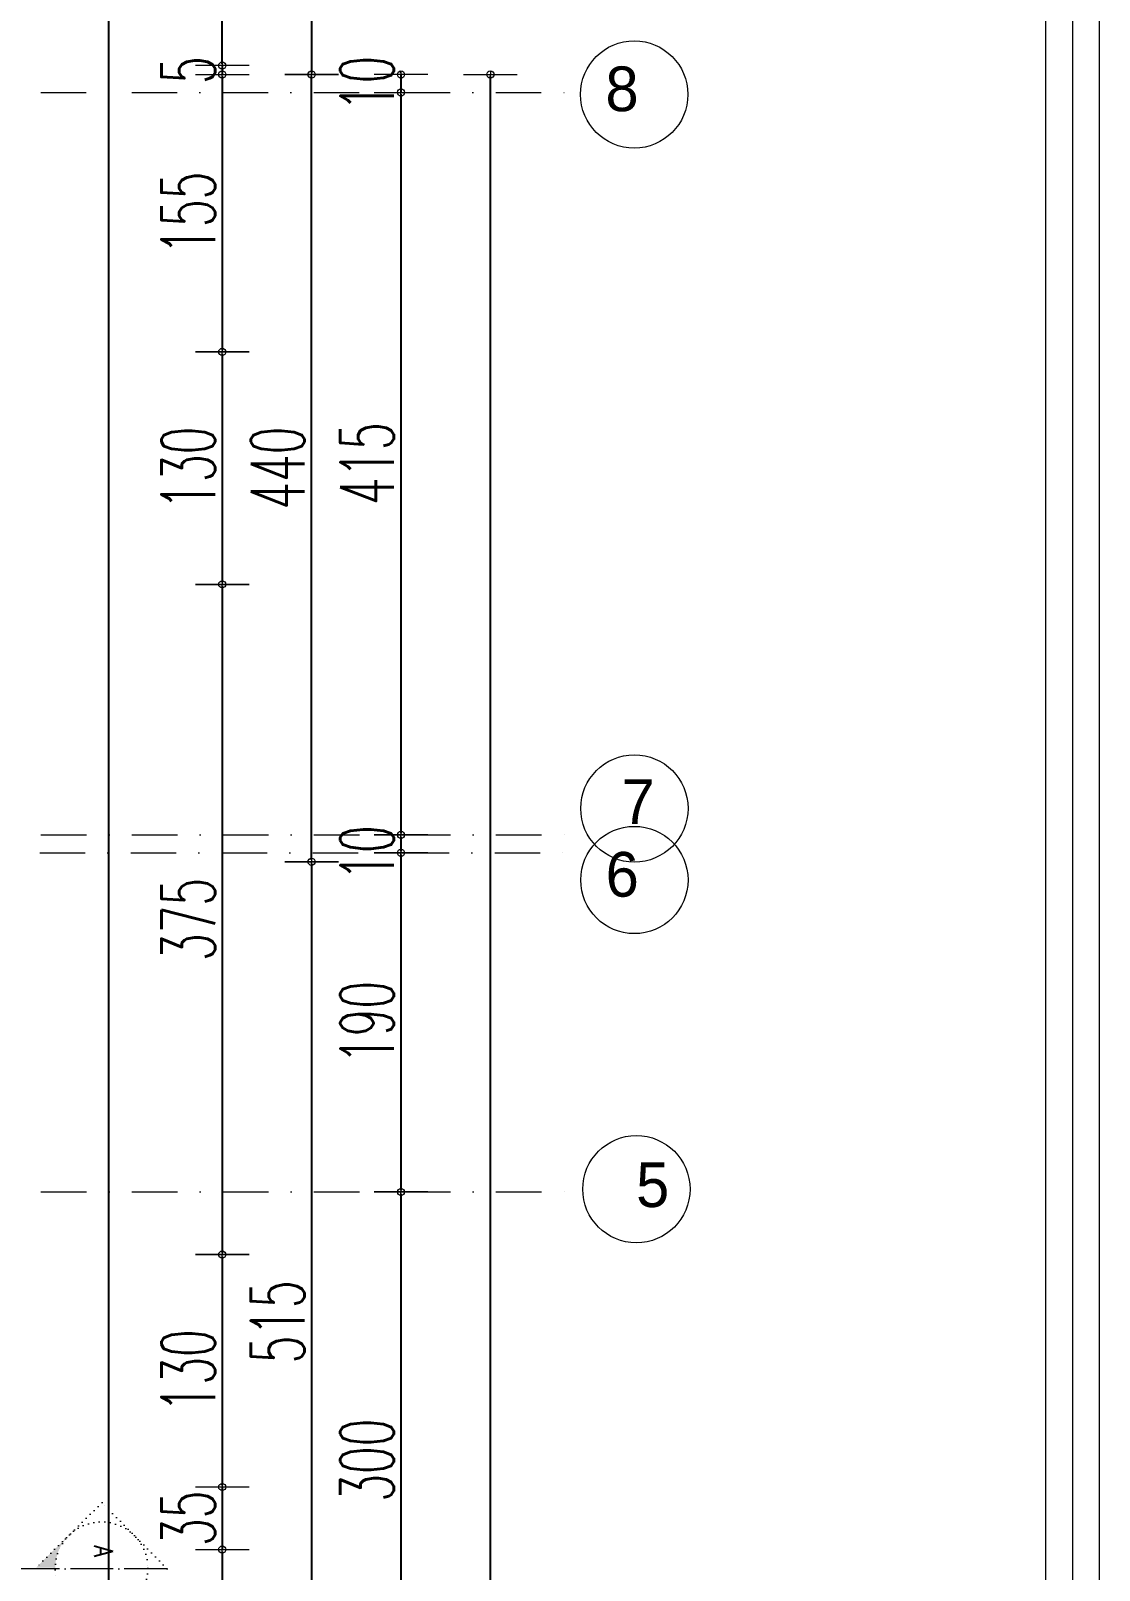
# Model space of a CAD drawing. Header units: millimetres. Extents: x -16104 to 67872, y -88009 to 12107.
# Drawn here: x 27645 to 28243, y 10589 to 11449 of the extents above; entities that cross this region are included whole.
import ezdxf
from ezdxf.enums import TextEntityAlignment as Align

# ---------------------------------------------------------------- set-up
doc = ezdxf.new("R2010")
doc.units = ezdxf.units.MM
for name, pattern in [('ACAD_ISO04W100', [30, 24, -3, 0, -3]), ('ACAD_ISO07W100', [3, 0, -3]), ('DASHDOTX2', [50.8, 25.4, -12.7, 0, -12.7])]:
    doc.linetypes.add(name, pattern=pattern)
doc.layers.get('0').update_dxf_attribs({"color": 241})
for name, color, linetype, lineweight in [('AKS', 1, 'ACAD_ISO07W100', 5), ('akslar', 144, 'Continuous', 20), ('c05', 32, 'Continuous', 13), ('OLCU', 54, 'Continuous', 13)]:
    doc.layers.add(name, color=color, linetype=linetype, lineweight=lineweight)
doc.styles.add('DIM', font='Txttw.shx', dxfattribs={"width": 0.6})
doc.styles.add('DIMENSIONS', font='simplex', dxfattribs={"width": 0.8})
doc.dimstyles.new('50', dxfattribs={"dimscale": 0, "dimtxt": 30, "dimasz": 1, "dimexe": 0, "dimexo": 2, "dimgap": 4, "dimtad": 1, "dimdec": 0, "dimzin": 0, "dimdsep": 46, "dimtxsty": 'DIM', "dimblk1": 'DOT', "dimblk2": 'DOT', "dimsah": 1, "dimcen": 1.5, "dimdle": 3, "dimse1": 1, "dimse2": 1, "dimclrd": 256, "dimclre": 9, "dimclrt": 256, "dimadec": 0, "dimazin": 0, "dimtfac": 0.24, "dimtdec": 0, "dimtix": 1, "dimtmove": 2, "dimatfit": 3, "dimldrblk": 'DOT', "dimfxl": 0, "dimtolj": 1, "dimtzin": 15, "dimarcsym": 0})

# ---------------------------------------------------------------- blocks, each defined once
blk = doc.blocks.new('DOT')
for p, q in [((0, 15), (0, -15)), ((-2, 0), (0, 0)), ((2, 0), (0, 0))]:
    blk.add_line(p, q)
blk.add_circle((0, 0), 2)
blk = doc.blocks.new('*D5369')
at = {"layer": 'Defpoints', "color": 0, "transparency": 16777216}
for p in [(27702.37, 11425.04), (27702.37, 11269.89), (27752.37, 11269.89)]:
    blk.add_point(p, dxfattribs=at)
at = {"layer": 'OLCU', "lineweight": -2, "transparency": 16777216}
blk.add_line((27752.37, 11424.04), (27752.37, 11270.89), dxfattribs=at)
for p, rotation in [((27752.37, 11425.04), 90), ((27752.37, 11269.89), 270)]:
    blk.add_blockref('DOT', p, dxfattribs=dict(at, rotation=rotation))
at = {"layer": 'OLCU', "transparency": 16777216, "insert": (27733.37, 11347.47), "char_height": 30, "attachment_point": 5, "rotation": 90, "style": 'DIM'}
blk.add_mtext('\\A1;155', dxfattribs=at)
blk = doc.blocks.new('*D5370')
at = {"layer": 'Defpoints', "color": 0, "transparency": 16777216}
for p in [(27702.37, 11269.89), (27702.37, 11139.89), (27752.37, 11139.89)]:
    blk.add_point(p, dxfattribs=at)
at = {"layer": 'OLCU', "lineweight": -2, "transparency": 16777216}
blk.add_line((27752.37, 11268.89), (27752.37, 11140.89), dxfattribs=at)
for p, rotation in [((27752.37, 11269.89), 90), ((27752.37, 11139.89), 270)]:
    blk.add_blockref('DOT', p, dxfattribs=dict(at, rotation=rotation))
at = {"layer": 'OLCU', "transparency": 16777216, "insert": (27733.37, 11204.89), "char_height": 30, "attachment_point": 5, "rotation": 90, "style": 'DIM'}
blk.add_mtext('\\A1;130', dxfattribs=at)
blk = doc.blocks.new('*D5371')
at = {"layer": 'Defpoints', "color": 0, "transparency": 16777216}
for p in [(27702.37, 11139.89), (27702.37, 10765.04), (27752.37, 10765.04)]:
    blk.add_point(p, dxfattribs=at)
at = {"layer": 'OLCU', "lineweight": -2, "transparency": 16777216}
blk.add_line((27752.37, 11138.89), (27752.37, 10766.04), dxfattribs=at)
for p, rotation in [((27752.37, 11139.89), 90), ((27752.37, 10765.04), 270)]:
    blk.add_blockref('DOT', p, dxfattribs=dict(at, rotation=rotation))
at = {"layer": 'OLCU', "transparency": 16777216, "insert": (27733.37, 10952.47), "char_height": 30, "attachment_point": 5, "rotation": 90, "style": 'DIM'}
blk.add_mtext('\\A1;375', dxfattribs=at)
blk = doc.blocks.new('*D5372')
at = {"layer": 'Defpoints', "color": 0, "transparency": 16777216}
for p in [(27702.37, 10765.04), (27702.37, 10635.04), (27752.37, 10635.04)]:
    blk.add_point(p, dxfattribs=at)
at = {"layer": 'OLCU', "lineweight": -2, "transparency": 16777216}
blk.add_line((27752.37, 10764.04), (27752.37, 10636.04), dxfattribs=at)
for p, rotation in [((27752.37, 10765.04), 90), ((27752.37, 10635.04), 270)]:
    blk.add_blockref('DOT', p, dxfattribs=dict(at, rotation=rotation))
at = {"layer": 'OLCU', "transparency": 16777216, "insert": (27733.37, 10700.04), "char_height": 30, "attachment_point": 5, "rotation": 90, "style": 'DIM'}
blk.add_mtext('\\A1;130', dxfattribs=at)
blk = doc.blocks.new('*D5373')
at = {"layer": 'Defpoints', "color": 0, "transparency": 16777216}
for p in [(27702.37, 10600.04), (27702.37, 10520.29), (27752.37, 10520.29)]:
    blk.add_point(p, dxfattribs=at)
at = {"layer": 'OLCU', "lineweight": -2, "transparency": 16777216}
blk.add_line((27752.37, 10599.04), (27752.37, 10521.29), dxfattribs=at)
for p, rotation in [((27752.37, 10600.04), 90), ((27752.37, 10520.29), 270)]:
    blk.add_blockref('DOT', p, dxfattribs=dict(at, rotation=rotation))
at = {"layer": 'OLCU', "transparency": 16777216, "insert": (27733.37, 10560.17), "char_height": 30, "attachment_point": 5, "rotation": 90, "style": 'DIM'}
blk.add_mtext('\\A1;80', dxfattribs=at)
blk = doc.blocks.new('*D5382')
at = {"layer": 'Defpoints', "color": 0, "transparency": 16777216}
for p in [(27802.37, 11425.04), (27802.37, 11415.04), (27852.37, 11415.04)]:
    blk.add_point(p, dxfattribs=at)
at = {"layer": 'OLCU', "lineweight": -2, "transparency": 16777216}
for p, q in [((27852.37, 11426.04), (27852.37, 11427.04)), ((27852.37, 11425.04), (27852.37, 11415.04)), ((27852.37, 11414.04), (27852.37, 11413.04))]:
    blk.add_line(p, q, dxfattribs=at)
for p, rotation in [((27852.37, 11425.04), 270), ((27852.37, 11415.04), 90)]:
    blk.add_blockref('DOT', p, dxfattribs=dict(at, rotation=rotation))
at = {"layer": 'OLCU', "transparency": 16777216, "insert": (27833.37, 11420.04), "char_height": 30, "attachment_point": 5, "rotation": 90, "style": 'DIM'}
blk.add_mtext('\\A1;10', dxfattribs=at)
blk = doc.blocks.new('*D5384')
at = {"layer": 'Defpoints', "color": 0, "transparency": 16777216}
for p in [(27867.37, 11425.04), (27902.37, 11425.04), (27867.37, 9615.54)]:
    blk.add_point(p, dxfattribs=at)
at = {"layer": 'OLCU', "lineweight": -2, "transparency": 16777216}
blk.add_line((27902.37, 9616.54), (27902.37, 11424.04), dxfattribs=at)
for p, rotation in [((27902.37, 11425.04), 90), ((27902.37, 9615.54), 270)]:
    blk.add_blockref('DOT', p, dxfattribs=dict(at, rotation=rotation))
at = {"layer": 'OLCU', "transparency": 16777216, "insert": (27883.37, 10520.29), "char_height": 30, "attachment_point": 5, "rotation": 90, "style": 'DIM'}
blk.add_mtext('\\A1;1810', dxfattribs=at)
blk = doc.blocks.new('*D5428')
at = {"layer": 'Defpoints', "color": 0, "transparency": 16777216}
for p in [(27752.37, 10635.04), (27752.37, 10600.04), (27752.37, 10600.04)]:
    blk.add_point(p, dxfattribs=at)
at = {"layer": 'OLCU', "lineweight": -2, "transparency": 16777216}
for p, q in [((27752.37, 10636.04), (27752.37, 10637.04)), ((27752.37, 10635.04), (27752.37, 10600.04)), ((27752.37, 10599.04), (27752.37, 10598.04))]:
    blk.add_line(p, q, dxfattribs=at)
for p, rotation in [((27752.37, 10635.04), 270), ((27752.37, 10600.04), 90)]:
    blk.add_blockref('DOT', p, dxfattribs=dict(at, rotation=rotation))
at = {"layer": 'OLCU', "transparency": 16777216, "insert": (27733.37, 10617.54), "char_height": 30, "attachment_point": 5, "rotation": 90, "style": 'DIM'}
blk.add_mtext('\\A1;35', dxfattribs=at)
blk = doc.blocks.new('*D5429')
at = {"layer": 'Defpoints', "color": 0, "transparency": 16777216}
for p in [(27702.37, 11430.04), (27702.37, 11425.04), (27752.37, 11425.04)]:
    blk.add_point(p, dxfattribs=at)
at = {"layer": 'OLCU', "lineweight": -2, "transparency": 16777216}
for p, q in [((27752.37, 11431.04), (27752.37, 11432.04)), ((27752.37, 11430.04), (27752.37, 11425.04)), ((27752.37, 11424.04), (27752.37, 11423.04))]:
    blk.add_line(p, q, dxfattribs=at)
for p, rotation in [((27752.37, 11430.04), 270), ((27752.37, 11425.04), 90)]:
    blk.add_blockref('DOT', p, dxfattribs=dict(at, rotation=rotation))
at = {"layer": 'OLCU', "transparency": 16777216, "insert": (27733.37, 11427.54), "char_height": 30, "attachment_point": 5, "rotation": 90, "style": 'DIM'}
blk.add_mtext('\\A1;5', dxfattribs=at)
blk = doc.blocks.new('*D5430')
at = {"layer": 'Defpoints', "color": 0, "transparency": 16777216}
for p in [(27702.37, 11510.04), (27752.37, 11510.04), (27702.37, 11430.04)]:
    blk.add_point(p, dxfattribs=at)
at = {"layer": 'OLCU', "lineweight": -2, "transparency": 16777216}
blk.add_line((27752.37, 11431.04), (27752.37, 11509.04), dxfattribs=at)
for p, rotation in [((27752.37, 11510.04), 90), ((27752.37, 11430.04), 270)]:
    blk.add_blockref('DOT', p, dxfattribs=dict(at, rotation=rotation))
at = {"layer": 'OLCU', "transparency": 16777216, "insert": (27733.37, 11470.04), "char_height": 30, "attachment_point": 5, "rotation": 90, "style": 'DIM'}
blk.add_mtext('\\A1;80', dxfattribs=at)
blk = doc.blocks.new('*D5433')
at = {"layer": 'Defpoints', "color": 0, "transparency": 16777216}
for p in [(27703.74, 11575.04), (27702.37, 11425.04), (27802.37, 11425.04)]:
    blk.add_point(p, dxfattribs=at)
at = {"layer": 'OLCU', "lineweight": -2, "transparency": 16777216}
blk.add_line((27802.37, 11574.04), (27802.37, 11426.04), dxfattribs=at)
for p, rotation in [((27802.37, 11575.04), 90), ((27802.37, 11425.04), 270)]:
    blk.add_blockref('DOT', p, dxfattribs=dict(at, rotation=rotation))
at = {"layer": 'OLCU', "transparency": 16777216, "insert": (27783.37, 11500.04), "char_height": 30, "attachment_point": 5, "rotation": 90, "style": 'DIM'}
blk.add_mtext('\\A1;150', dxfattribs=at)
blk = doc.blocks.new('*D5434')
at = {"layer": 'Defpoints', "color": 0, "transparency": 16777216}
for p in [(27702.37, 10984.73), (27702.37, 10470.04), (27802.37, 10470.04)]:
    blk.add_point(p, dxfattribs=at)
at = {"layer": 'OLCU', "lineweight": -2, "transparency": 16777216}
blk.add_line((27802.37, 10983.73), (27802.37, 10471.04), dxfattribs=at)
for p, rotation in [((27802.37, 10984.73), 90), ((27802.37, 10470.04), 270)]:
    blk.add_blockref('DOT', p, dxfattribs=dict(at, rotation=rotation))
at = {"layer": 'OLCU', "transparency": 16777216, "insert": (27783.37, 10727.39), "char_height": 30, "attachment_point": 5, "rotation": 90, "style": 'DIM'}
blk.add_mtext('\\A1;515', dxfattribs=at)
blk = doc.blocks.new('*D5435')
at = {"layer": 'Defpoints', "color": 0, "transparency": 16777216}
for p in [(27802.37, 11425.04), (27802.37, 11425.04), (27802.37, 10984.73)]:
    blk.add_point(p, dxfattribs=at)
at = {"layer": 'OLCU', "lineweight": -2, "transparency": 16777216}
blk.add_line((27802.37, 10985.73), (27802.37, 11424.04), dxfattribs=at)
for p, rotation in [((27802.37, 11425.04), 90), ((27802.37, 10984.73), 270)]:
    blk.add_blockref('DOT', p, dxfattribs=dict(at, rotation=rotation))
at = {"layer": 'OLCU', "transparency": 16777216, "insert": (27783.37, 11204.89), "char_height": 30, "attachment_point": 5, "rotation": 90, "style": 'DIM'}
blk.add_mtext('\\A1;440', dxfattribs=at)
blk = doc.blocks.new('*D5475')
at = {"layer": 'Defpoints', "color": 0, "transparency": 16777216}
for p in [(27852.37, 11415.04), (27852.37, 10999.73), (27852.37, 10999.73)]:
    blk.add_point(p, dxfattribs=at)
at = {"layer": 'OLCU', "lineweight": -2, "transparency": 16777216}
blk.add_line((27852.37, 11414.04), (27852.37, 11000.73), dxfattribs=at)
for p, rotation in [((27852.37, 11415.04), 90), ((27852.37, 10999.73), 270)]:
    blk.add_blockref('DOT', p, dxfattribs=dict(at, rotation=rotation))
at = {"layer": 'OLCU', "transparency": 16777216, "insert": (27833.37, 11207.38), "char_height": 30, "attachment_point": 5, "rotation": 90, "style": 'DIM'}
blk.add_mtext('\\A1;415', dxfattribs=at)
blk = doc.blocks.new('*D5476')
at = {"layer": 'Defpoints', "color": 0, "transparency": 16777216}
for p in [(27852.37, 10999.73), (27852.37, 10989.73), (27852.37, 10989.73)]:
    blk.add_point(p, dxfattribs=at)
at = {"layer": 'OLCU', "lineweight": -2, "transparency": 16777216}
blk.add_line((27852.37, 10998.73), (27852.37, 10990.73), dxfattribs=at)
for p, rotation in [((27852.37, 10999.73), 90), ((27852.37, 10989.73), 270)]:
    blk.add_blockref('DOT', p, dxfattribs=dict(at, rotation=rotation))
at = {"layer": 'OLCU', "transparency": 16777216, "insert": (27833.37, 10989.73), "char_height": 30, "attachment_point": 5, "rotation": 90, "style": 'DIM'}
blk.add_mtext('\\A1;10', dxfattribs=at)
blk = doc.blocks.new('*D5477')
at = {"layer": 'Defpoints', "color": 0, "transparency": 16777216}
for p in [(27852.37, 10989.73), (27852.37, 10800.04), (27852.37, 10800.04)]:
    blk.add_point(p, dxfattribs=at)
at = {"layer": 'OLCU', "lineweight": -2, "transparency": 16777216}
blk.add_line((27852.37, 10988.73), (27852.37, 10801.04), dxfattribs=at)
for p, rotation in [((27852.37, 10989.73), 90), ((27852.37, 10800.04), 270)]:
    blk.add_blockref('DOT', p, dxfattribs=dict(at, rotation=rotation))
at = {"layer": 'OLCU', "transparency": 16777216, "insert": (27833.37, 10894.89), "char_height": 30, "attachment_point": 5, "rotation": 90, "style": 'DIM'}
blk.add_mtext('\\A1;190', dxfattribs=at)
blk = doc.blocks.new('*D5478')
at = {"layer": 'Defpoints', "color": 0, "transparency": 16777216}
for p in [(27852.37, 10800.04), (27852.37, 10500.04), (27852.37, 10500.04)]:
    blk.add_point(p, dxfattribs=at)
at = {"layer": 'OLCU', "lineweight": -2, "transparency": 16777216}
blk.add_line((27852.37, 10799.04), (27852.37, 10501.04), dxfattribs=at)
for p, rotation in [((27852.37, 10800.04), 90), ((27852.37, 10500.04), 270)]:
    blk.add_blockref('DOT', p, dxfattribs=dict(at, rotation=rotation))
at = {"layer": 'OLCU', "transparency": 16777216, "insert": (27833.37, 10650.04), "char_height": 30, "attachment_point": 5, "rotation": 90, "style": 'DIM'}
blk.add_mtext('\\A1;300', dxfattribs=at)
blk = doc.blocks.new('*D5495')
at = {"layer": 'Defpoints', "color": 0, "transparency": 16777216}
for p in [(27688.74, 11575.04), (27688.74, 9465.54), (27688.74, 9465.54)]:
    blk.add_point(p, dxfattribs=at)
at = {"layer": 'OLCU', "lineweight": -2, "transparency": 16777216}
blk.add_line((27688.74, 11574.04), (27688.74, 9466.54), dxfattribs=at)
for p, rotation in [((27688.74, 11575.04), 90), ((27688.74, 9465.54), 270)]:
    blk.add_blockref('DOT', p, dxfattribs=dict(at, rotation=rotation))
at = {"layer": 'OLCU', "transparency": 16777216, "insert": (27669.74, 10520.29), "char_height": 30, "attachment_point": 5, "rotation": 90, "style": 'DIM'}
blk.add_mtext('\\A1;2110', dxfattribs=at)

msp = doc.modelspace()

# ---------------------------------------------------------------- hatches: boundary and pattern name
at = {"layer": 'AKS'}
msp.add_hatch(color=1, dxfattribs=at).paths.add_polyline_path([(27648.21, 10589.91), (27666.68, 10608.11, 0.198912), (27658.95, 10589.83)])
msp.add_hatch(color=1, dxfattribs=at).paths.add_polyline_path([(27648.21, 10589.91), (27666.68, 10608.11, 0.198912), (27658.95, 10589.83)])

# ---------------------------------------------------------------- linework, layer by layer
at = {"layer": 'AKS', "color": 1, "linetype": 'ACAD_ISO07W100'}
for p, q in [((27685.15, 10626.3), (27648.21, 10589.91)), ((27721.55, 10589.37), (27685.15, 10626.3))]:
    msp.add_line(p, q, dxfattribs=at)
at = {"layer": 'AKS', "color": 1, "linetype": 'ACAD_ISO04W100'}
msp.add_line((27721.55, 10589.37), (25113.2, 10589.37), dxfattribs=at)
at = {"layer": 'AKS', "linetype": 'ByBlock'}
for centre in [(27982.81, 11413.87), (27982.93, 11014.54), (27982.93, 10974.54), (27984.05, 10801.62)]:
    msp.add_circle(centre, 30, dxfattribs=at)
at = {"layer": 'AKS', "color": 1, "linetype": 'ACAD_ISO07W100'}
msp.add_circle((27684.88, 10589.64), 25.93, dxfattribs=at)
at = {"layer": 'akslar', "linetype": 'DASHDOTX2'}
for p, q in [((24902.25, 11415.04), (27952.25, 11415.04)), ((24902.37, 10999.73), (27952.37, 10999.73)), ((26326.87, 10989.73), (27952.37, 10989.73)), ((24902.37, 10800.04), (27952.37, 10800.04))]:
    msp.add_line(p, q, dxfattribs=at)
at = {"layer": 'c05'}
for points in [[(28242.92, 8939.59), (28242.92, 8729.34), (24712.66, 8729.34), (24712.66, 12107.12), (28242.92, 12107.12), (28242.92, 10251.03)], [(28227.92, 8939.59), (28227.92, 8744.34), (24727.66, 8744.34), (24727.66, 12092.12), (28227.92, 12092.12), (28227.92, 10251.03)], [(28212.92, 8939.59), (28212.92, 8759.34), (24742.66, 8759.34), (24742.66, 12077.12), (28212.92, 12077.12), (28212.92, 10251.03)]]:
    msp.add_lwpolyline(points, dxfattribs=at)

# ---------------------------------------------------------------- texts
at = {"layer": 'AKS', "color": 1, "style": 'DIMENSIONS', "width": 0.8}
msp.add_text('A', height=10.37, rotation=269.57786, dxfattribs=at).set_placement((27686, 10599.02), align=Align.MIDDLE)
at = {"layer": 'AKS', "char_height": 25, "width": 35.6591, "attachment_point": 1}
for s, insert in [('8', (27966.71, 11429.53)), ('7', (27975.69, 11030.88)), ('6', (27966.83, 10990.21)), ('5', (27983.86, 10816.62))]:
    msp.add_mtext(s, dxfattribs=dict(at, insert=insert))

# ---------------------------------------------------------------- dimensions: what is measured, and where the dimension line sits
at = {"layer": 'OLCU'}
for base, p1, p2, text, picture, middle in [((27688.74, 9465.54), (27688.74, 11575.04), (27688.74, 9465.54), '2110', '*D5495', (27669.74, 10520.29)), ((27902.37, 11425.04), (27867.37, 9615.54), (27867.37, 11425.04), '1810', '*D5384', (27883.37, 10520.29)), ((27852.37, 10999.73), (27852.37, 11415.04), (27852.37, 10999.73), '415', '*D5475', (27833.37, 11207.38)), ((27852.37, 10800.04), (27852.37, 10989.73), (27852.37, 10800.04), '190', '*D5477', (27833.37, 10894.89)), ((27852.37, 10500.04), (27852.37, 10800.04), (27852.37, 10500.04), '300', '*D5478', (27833.37, 10650.04))]:
    dim = msp.add_linear_dim(base=base, p1=p1, p2=p2, angle=90, text=text, dimstyle='50', override={"dimscale": 1}, dxfattribs=at)
    dim.commit()
    dim.dimension.update_dxf_attribs({"geometry": picture, "text_midpoint": middle})
for base, p1, p2, picture, middle in [((27802.37, 11425.04), (27703.74, 11575.04), (27702.37, 11425.04), '*D5433', (27783.37, 11500.04)), ((27752.37, 11510.04), (27702.37, 11430.04), (27702.37, 11510.04), '*D5430', (27733.37, 11470.04)), ((27852.37, 11415.04), (27802.37, 11425.04), (27802.37, 11415.04), '*D5382', (27833.37, 11420.04)), ((27752.37, 11425.04), (27702.37, 11430.04), (27702.37, 11425.04), '*D5429', (27733.37, 11427.54)), ((27752.37, 11269.89), (27702.37, 11425.04), (27702.37, 11269.89), '*D5369', (27733.37, 11347.47)), ((27802.37, 11425.04), (27802.37, 10984.73), (27802.37, 11425.04), '*D5435', (27783.37, 11204.89)), ((27752.37, 11139.89), (27702.37, 11269.89), (27702.37, 11139.89), '*D5370', (27733.37, 11204.89)), ((27752.37, 10765.04), (27702.37, 11139.89), (27702.37, 10765.04), '*D5371', (27733.37, 10952.47)), ((27802.37, 10470.04), (27702.37, 10984.73), (27702.37, 10470.04), '*D5434', (27783.37, 10727.39)), ((27752.37, 10635.04), (27702.37, 10765.04), (27702.37, 10635.04), '*D5372', (27733.37, 10700.04)), ((27752.37, 10600.04), (27752.37, 10635.04), (27752.37, 10600.04), '*D5428', (27733.37, 10617.54)), ((27752.37, 10520.29), (27702.37, 10600.04), (27702.37, 10520.29), '*D5373', (27733.37, 10560.17))]:
    dim = msp.add_linear_dim(base=base, p1=p1, p2=p2, angle=90, dimstyle='50', override={"dimscale": 1}, dxfattribs=at)
    dim.commit()
    dim.dimension.update_dxf_attribs({"geometry": picture, "text_midpoint": middle})
dim = msp.add_linear_dim(base=(27852.37, 10989.73), p1=(27852.37, 10999.73), p2=(27852.37, 10989.73), angle=90, text='10', dimstyle='50', override={"dimscale": 1}, dxfattribs=at)
dim.commit()
dim.dimension.update_dxf_attribs({"geometry": '*D5476', "text_midpoint": (27833.37, 10989.73), "dimtype": 160})

doc.saveas('drawing.dxf')
